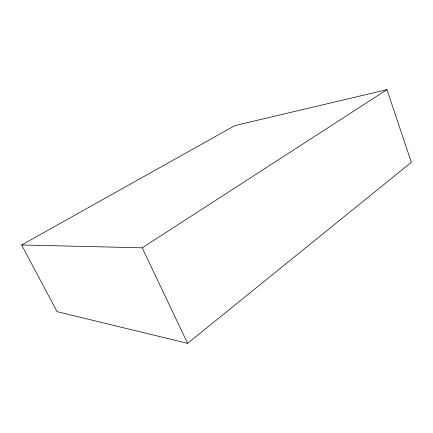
<?xml version="1.0" encoding="UTF-8"?>
<svg xmlns="http://www.w3.org/2000/svg" width="433" height="433" viewBox="0 0 433 433"><rect width="100%" height="100%" fill="white"/><g stroke="black" fill="none" stroke-linecap="round" stroke-linejoin="round"><path stroke-width="0.65" d="M187.597 343.342L411.35 162.321L386.945 89.658L234.908 125.586L21.65 244.97L57.032 311.646L187.597 343.342L142.224 247.833L21.65 244.97M142.224 247.833L386.945 89.658"/></g></svg>
